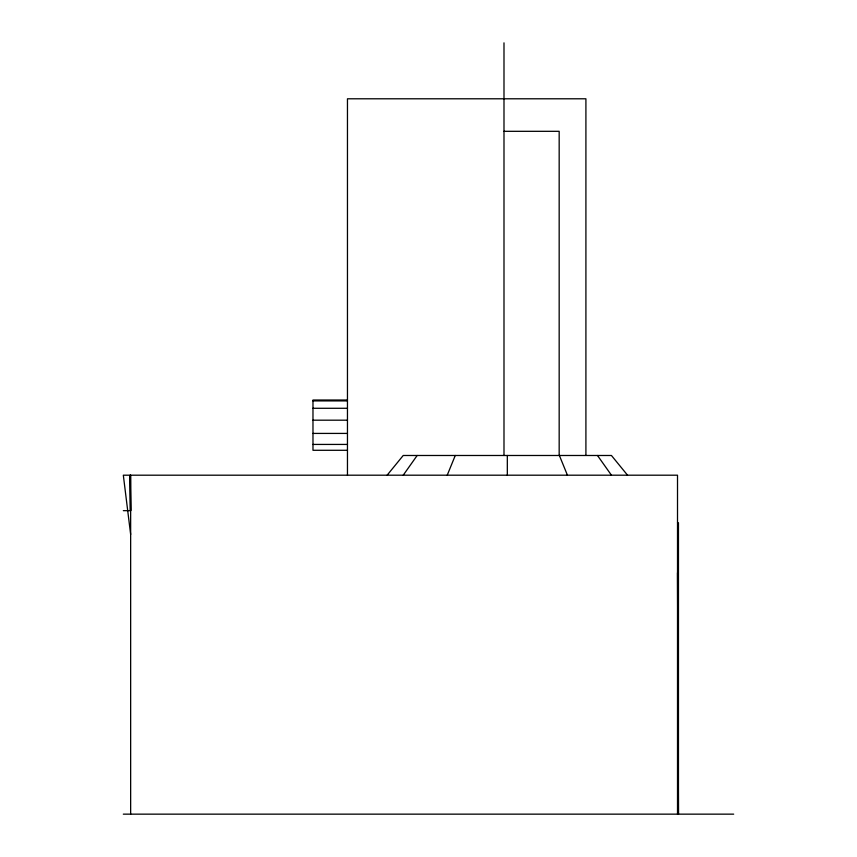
<?xml version="1.0" encoding="UTF-8"?>
<svg xmlns="http://www.w3.org/2000/svg" width="857" height="857" viewBox="0 0 857 857"><rect width="100%" height="100%" fill="white"/><g stroke="black" fill="none" stroke-linecap="round" stroke-linejoin="round"><path stroke-width="1.29" d="M447.225 475.196L455.271 455.485M403.219 475.196L417.166 455.485M387.118 475.196L403.219 455.485L611.437 455.485L627.538 475.196M503.991 131.314L559.171 131.314L559.171 455.485M347.46 400.015L312.976 400.015L312.976 450.289L347.46 450.289M312.976 400.905L347.46 400.905M312.976 408.286L347.46 408.286M312.976 420.187L347.46 420.187M312.976 433.417L347.46 433.417M312.976 444.429L347.46 444.429M123.322 510.665L130.65 510.665L130.457 475.196M677.512 522.824L678.455 522.824L678.455 814.15L677.512 572.744M123.322 814.15L733.678 814.15M597.49 455.485L611.437 475.196M559.385 455.485L567.43 475.196M130.65 534.457L123.322 475.196L677.512 475.196L677.512 814.15M130.65 510.665L130.178 475.196L130.178 510.665M585.909 455.174L585.909 98.791L347.46 98.791L347.46 475.196M507.323 455.485L507.323 475.196M503.991 42.85L503.991 455.485M130.65 475.196L130.65 814.15"/></g></svg>
